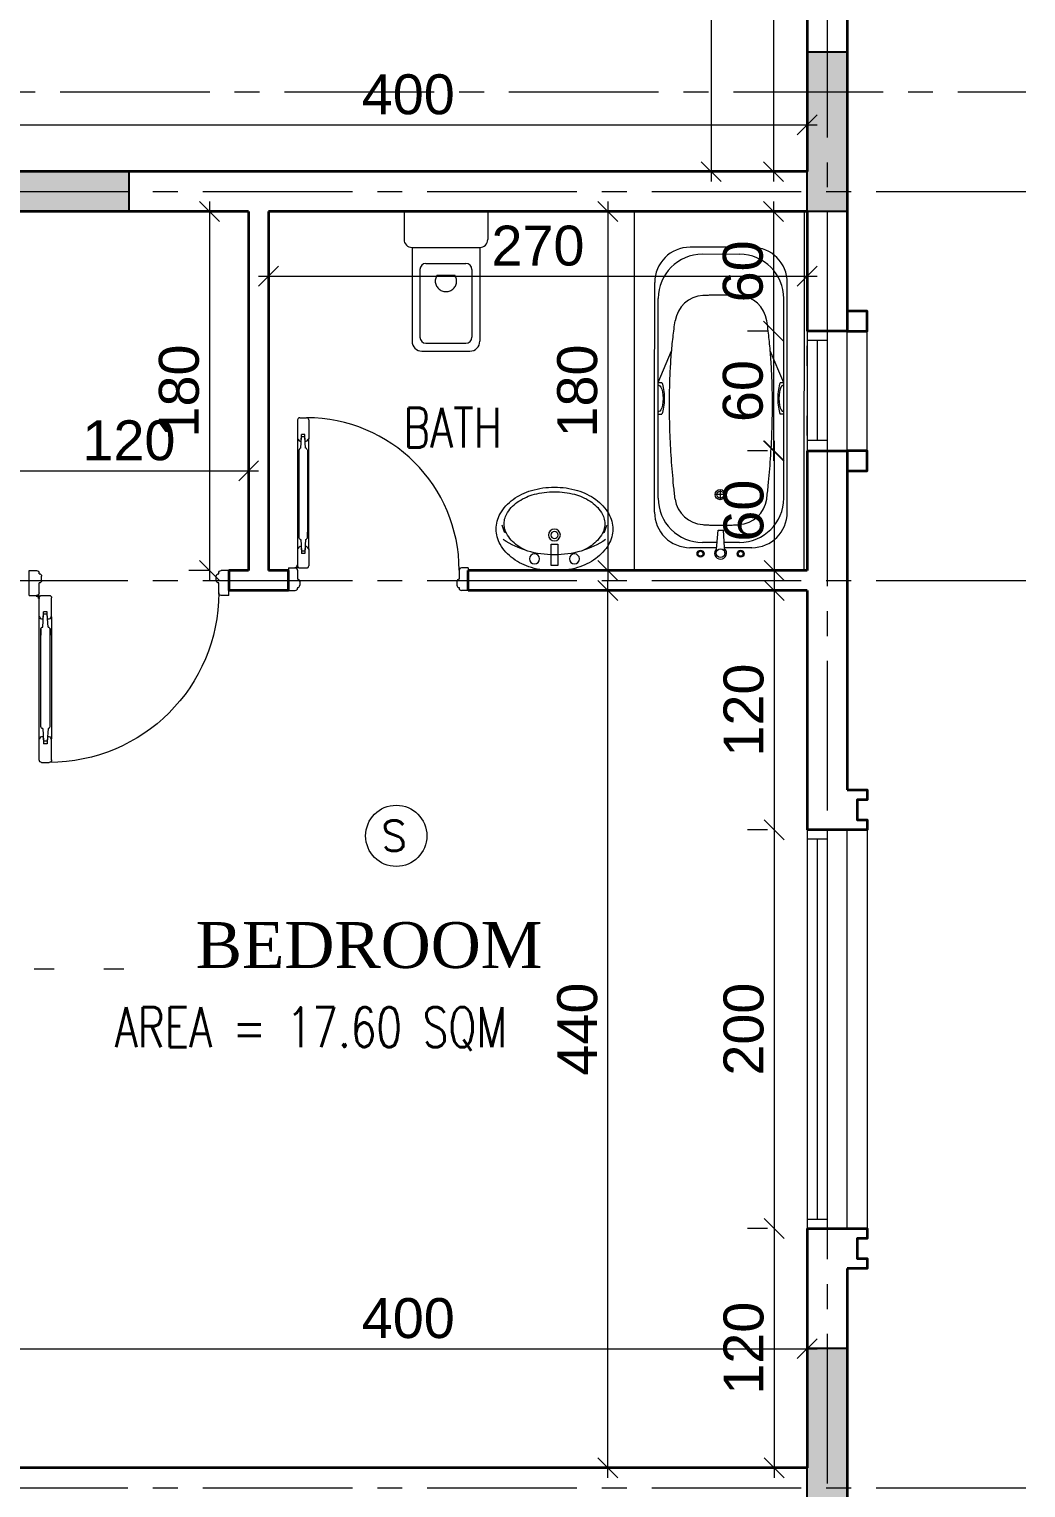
# Model space of a CAD drawing. Header units: millimetres. Extents: x -11627 to -10952, y 10244 to 10588.
# Drawn here: x -11235.07 to -11230.07, y 10461.13 to 10468.44 of the extents above; entities that cross this region are included whole.
import ezdxf

# ---------------------------------------------------------------- set-up
doc = ezdxf.new("R2010")
doc.units = ezdxf.units.MM
doc.header["$PDMODE"] = 35
doc.linetypes.add('DOT', pattern=[0.25, 0, -0.25])
doc.linetypes.add('GROUND FLOOR XREF - option 3$0$FATHER FR$0$CENTER2', pattern=[1.125, 0.75, -0.125, 0.125, -0.125])
doc.layers.get('0').update_dxf_attribs({"lineweight": 5})
doc.layers.get('DEFPOINTS').update_dxf_attribs({"lineweight": 5})
for name, color, linetype, lineweight in [('A-AXIS LINE', 8, 'GROUND FLOOR XREF - option 3$0$FATHER FR$0$CENTER2', 0), ('A-GEN DIMS INTERNAL', 86, 'Continuous', 5), ('A-TEXT', 3, 'Continuous', 13), ('DIM IN', 191, 'Continuous', 5), ('DOORS', 30, 'Continuous', 9), ('FIRE', 2, 'Continuous', 5), ('PRO', 233, 'Continuous', 0), ('S-COL HATCH', 5, 'Continuous', 15), ('SANIT', 241, 'Continuous', 0), ('SYMBOLS LEVEL', 233, 'Continuous', 5), ('text1', 32, 'Continuous', 9), ('WALLS', 4, 'Continuous', 35), ('Window', 57, 'Continuous', 13)]:
    doc.layers.add(name, color=color, linetype=linetype, lineweight=lineweight)
doc.layers.add('CivilDefense', color=2, linetype='Continuous')
doc.layers.add('col1', color=6, linetype='Continuous')
doc.styles.add('GROUND FLOOR XREF - option 3$0$STYLE1', font='arial.ttf', dxfattribs={"height": 0.2})
doc.styles.add('ROMANS', font='romans.shx', dxfattribs={"width": 0.85})
doc.styles.add('SIMPLEX', font='romans.shx', dxfattribs={"width": 0.75})
doc.styles.add('STYLE2', font='times.ttf', dxfattribs={"height": 0.25})
doc.dimstyles.new('DIM 100', dxfattribs={"dimtxt": 0.2, "dimasz": 0.1, "dimexe": 0.15, "dimexo": 0.2, "dimgap": 0.05, "dimtad": 1, "dimdec": 0, "dimlfac": 100, "dimzin": 1, "dimdsep": 46, "dimtxsty": 'GROUND FLOOR XREF - option 3$0$STYLE1', "dimblk": 'OBLIQUE', "dimcen": 0.02, "dimdle": 0.05, "dimclrd": 256, "dimclre": 6, "dimclrt": 3, "dimadec": 1, "dimazin": 0, "dimtfac": 0.9, "dimtdec": 0, "dimtix": 1, "dimtofl": 0, "dimtmove": 2, "dimatfit": 3, "dimldrblk": 'ARCHTICK', "dimfxl": 1, "dimtolj": 1, "dimtzin": 12, "dimlwd": -1, "dimlwe": -1, "dimarcsym": 0})

# ---------------------------------------------------------------- blocks, each defined once
blk = doc.blocks.new('_Oblique')
at = {"color": 0, "linetype": 'ByBlock', "lineweight": -2}
blk.add_line((-0.5, -0.5), (0.5, 0.5), dxfattribs=at)
blk = doc.blocks.new('*D1149')
at = {"layer": 'A-GEN DIMS INTERNAL', "transparency": 16777216}
blk.add_line((-11231.65, 10472.2756), (-11231.65, 10467.6756), dxfattribs=at)
at = {"layer": 'A-GEN DIMS INTERNAL', "color": 6, "linetype": 'DOT', "transparency": 16777216}
for p, q in [((-11231.52, 10472.2256), (-11231.8, 10472.2256)), ((-11231.3597, 10467.7256), (-11231.8, 10467.7256))]:
    blk.add_line(p, q, dxfattribs=at)
at = {"layer": 'DEFPOINTS', "color": 0, "transparency": 16777216}
for p in [(-11231.32, 10472.2256), (-11231.65, 10467.7256), (-11231.1597, 10467.7256)]:
    blk.add_point(p, dxfattribs=at)
at = {"layer": 'A-GEN DIMS INTERNAL', "transparency": 16777216, "xscale": 0.1, "yscale": 0.1, "zscale": 0.1}
for p, rotation in [((-11231.65, 10472.2256), 90), ((-11231.65, 10467.7256), 270)]:
    blk.add_blockref('_Oblique', p, dxfattribs=dict(at, rotation=rotation))
at = {"layer": 'A-GEN DIMS INTERNAL', "color": 3, "transparency": 16777216, "insert": (-11231.8021, 10469.9756), "char_height": 0.2, "attachment_point": 5, "rotation": 90, "style": 'GROUND FLOOR XREF - option 3$0$STYLE1'}
blk.add_mtext('\\A1;450', dxfattribs=at)
blk = doc.blocks.new('_ArchTick')
at = {"color": 0, "linetype": 'ByBlock', "const_width": 0.15}
blk.add_lwpolyline([(-0.5, -0.5), (0.5, 0.5)], dxfattribs=at)
blk = doc.blocks.new('*D1150')
at = {"layer": 'A-GEN DIMS INTERNAL', "color": 6, "linetype": 'DOT', "transparency": 16777216}
for p, q in [((-11235.1682, 10461.9586), (-11235.1682, 10461.6733)), ((-11231.1682, 10461.9586), (-11231.1682, 10461.6733))]:
    blk.add_line(p, q, dxfattribs=at)
at = {"layer": 'A-GEN DIMS INTERNAL', "transparency": 16777216}
blk.add_line((-11235.2182, 10461.8233), (-11231.1182, 10461.8233), dxfattribs=at)
at = {"layer": 'DEFPOINTS', "color": 0, "transparency": 16777216}
for p in [(-11235.1682, 10462.1586), (-11231.1682, 10462.1586), (-11231.1682, 10461.8233)]:
    blk.add_point(p, dxfattribs=at)
at = {"layer": 'A-GEN DIMS INTERNAL', "transparency": 16777216, "xscale": 0.1, "yscale": 0.1, "zscale": 0.1, "rotation": 180}
blk.add_blockref('_Oblique', (-11235.1682, 10461.8233), dxfattribs=at)
at = {"layer": 'A-GEN DIMS INTERNAL', "transparency": 16777216, "xscale": 0.1, "yscale": 0.1, "zscale": 0.1}
blk.add_blockref('_Oblique', (-11231.1682, 10461.8233), dxfattribs=at)
at = {"layer": 'A-GEN DIMS INTERNAL', "color": 3, "transparency": 16777216, "insert": (-11233.1682, 10461.9754), "char_height": 0.2, "attachment_point": 5, "style": 'GROUND FLOOR XREF - option 3$0$STYLE1'}
blk.add_mtext('\\A1;400', dxfattribs=at)
blk = doc.blocks.new('*D1151')
at = {"layer": 'A-GEN DIMS INTERNAL', "transparency": 16777216}
blk.add_line((-11232.1682, 10467.5756), (-11232.1682, 10465.6756), dxfattribs=at)
at = {"layer": 'A-GEN DIMS INTERNAL', "color": 6, "linetype": 'DOT', "transparency": 16777216}
for p, q in [((-11232.3611, 10467.5256), (-11232.0182, 10467.5256)), ((-11232.3611, 10465.7256), (-11232.0182, 10465.7256))]:
    blk.add_line(p, q, dxfattribs=at)
at = {"layer": 'DEFPOINTS', "color": 0, "transparency": 16777216}
for p in [(-11232.5611, 10467.5256), (-11232.5611, 10465.7256), (-11232.1682, 10465.7256)]:
    blk.add_point(p, dxfattribs=at)
at = {"layer": 'A-GEN DIMS INTERNAL', "transparency": 16777216, "xscale": 0.1, "yscale": 0.1, "zscale": 0.1}
for p, rotation in [((-11232.1682, 10467.5256), 90), ((-11232.1682, 10465.7256), 270)]:
    blk.add_blockref('_Oblique', p, dxfattribs=dict(at, rotation=rotation))
at = {"layer": 'A-GEN DIMS INTERNAL', "color": 3, "transparency": 16777216, "insert": (-11232.3203, 10466.6256), "char_height": 0.2, "attachment_point": 5, "rotation": 90, "style": 'GROUND FLOOR XREF - option 3$0$STYLE1'}
blk.add_mtext('\\A1;180', dxfattribs=at)
blk = doc.blocks.new('D-P-10-80')
at = {"color": 0}
for p, q in [((0.05, 0.77), (0.08, 0.77)), ((0.04, 0.76), (0.04, 0.6753)), ((0.09, 0.76), (0.09, 0.6753)), ((0.043, 0.6753), (0.04, 0.6753)), ((0.04, 0.6753), (0.04, 0.1853)), ((0.0542, 0.6339), (0.0577, 0.6853)), ((0.0559, 0.6657), (0.0578, 0.6953)), ((0.0723, 0.6853), (0.0577, 0.6853)), ((0.0722, 0.6953), (0.0578, 0.6953)), ((0.0741, 0.6657), (0.0722, 0.6953)), ((0.0758, 0.6339), (0.0723, 0.6853)), ((0.087, 0.6753), (0.09, 0.6753)), ((0.09, 0.1853), (0.09, 0.6753)), ((0.0462, 0.6273), (0.0462, 0.2333)), ((0.0477, 0.6273), (0.0462, 0.6273)), ((0.0823, 0.6273), (0.0837, 0.6273)), ((0.0837, 0.6273), (0.0837, 0.2333)), ((0.0462, 0.2333), (0.0462, 0.2594)), ((0.0837, 0.2333), (0.0837, 0.2594)), ((0.043, 0.1853), (0.04, 0.1853)), ((0.04, 0.1853), (0.04, 0.11)), ((0.0477, 0.2333), (0.0462, 0.2333)), ((0.0542, 0.2267), (0.0577, 0.1753)), ((0.0559, 0.1949), (0.0578, 0.1653)), ((0.0741, 0.1949), (0.0722, 0.1653)), ((0.0758, 0.2267), (0.0723, 0.1753)), ((0.0823, 0.2333), (0.0837, 0.2333)), ((0.087, 0.1853), (0.09, 0.1853)), ((0.09, 0.1853), (0.09, 0.11)), ((0.0723, 0.1753), (0.0577, 0.1753)), ((0.0722, 0.1653), (0.0578, 0.1653)), ((0, 0.1), (0.03, 0.1)), ((0, 0.1), (0, 0)), ((0.0275, 0.1015), (0.0275, 0.101)), ((0.0285, 0.1025), (0.0365, 0.1025)), ((0.0285, 0.1), (0.0375, 0.1)), ((0.0332, 0.1025), (0.0355, 0.1025)), ((0.0365, 0.1025), (0.0348, 0.1025)), ((0.0375, 0.1115), (0.0375, 0.1035)), ((0.0375, 0.1045), (0.0375, 0.1035)), ((0.0418, 0.1025), (0.0375, 0.1025)), ((0.0375, 0.1025), (0.0375, 0.0981)), ((0.0385, 0.1125), (0.039, 0.1125)), ((0.04, 0.1115), (0.04, 0.1025)), ((0.04, 0.09), (0.04, 0.05)), ((0.05, 0.1), (0.08, 0.1)), ((0.76, 0.09), (0.76, 0.05)), ((0.8, 0.1), (0.77, 0.1)), ((0.8, 0.1), (0.8, 0)), ((0, 0), (0.03, 0)), ((0.04, 0.05), (0.04, 0.05)), ((0.04, 0.013), (0.04, 0.01)), ((0.05, 0.04), (0.05, 0.023)), ((0.75, 0.04), (0.75, 0.023)), ((0.76, 0.05), (0.76, 0.05)), ((0.76, 0.013), (0.76, 0.01)), ((0.8, 0), (0.77, 0))]:
    blk.add_line(p, q, dxfattribs=at)
for radius in [0.00367, 0.00201]:
    blk.add_circle((0.0375, 0.1025), radius, dxfattribs=at)
for centre, radius, start, end in [((0.05, 0.76), 0.01, 90, 180), ((0.08, 0.76), 0.01, 0, 90), ((0.08, 0.09), 0.68, 0, 90), ((0.053, 0.6753), 0.01, 180, 286.63777), ((0.077, 0.6753), 0.01, 253.36223, 0), ((0.0542, 0.6273), 0.00659, 89.38142, 180.00035), ((0.0757, 0.6273), 0.00659, 359.9999, 90.61858), ((0.053, 0.1853), 0.01, 73.36223, 180), ((0.0542, 0.2333), 0.00659, 179.99965, 270.61858), ((0.077, 0.1853), 0.01, 0, 106.63777), ((0.0757, 0.2333), 0.00659, 269.38142, 0.0001), ((0.0285, 0.1015), 0.001, 90, 180), ((0.0285, 0.101), 0.001, 180, 270), ((0.03, 0.09), 0.01, 0, 90), ((0.0365, 0.1035), 0.001, 270, 0), ((0.0385, 0.1115), 0.001, 90, 180), ((0.0375, 0.1025), 0.0025, 270, 0), ((0.039, 0.1115), 0.001, 0, 90), ((0.05, 0.11), 0.01, 180, 270), ((0.08, 0.11), 0.01, 270, 0), ((0.77, 0.09), 0.01, 90, 180), ((0.03, 0.01), 0.01, 270, 0), ((0.04, 0.04), 0.01, 0, 90), ((0.04, 0.023), 0.01, 270, 0), ((0.76, 0.04), 0.01, 90, 180), ((0.76, 0.023), 0.01, 180, 270), ((0.77, 0.01), 0.01, 180, 270)]:
    blk.add_arc(centre, radius, start, end, dxfattribs=at)
blk = doc.blocks.new('*D1152')
at = {"layer": 'A-GEN DIMS INTERNAL', "color": 6, "linetype": 'DOT', "transparency": 16777216}
for p, q in [((-11233.8682, 10466.4018), (-11233.8682, 10467.3514)), ((-11231.1682, 10466.4018), (-11231.1682, 10467.3514))]:
    blk.add_line(p, q, dxfattribs=at)
at = {"layer": 'A-GEN DIMS INTERNAL', "transparency": 16777216}
blk.add_line((-11233.9182, 10467.2014), (-11231.1182, 10467.2014), dxfattribs=at)
at = {"layer": 'DEFPOINTS', "color": 0, "transparency": 16777216}
for p in [(-11231.1682, 10467.2014), (-11233.8682, 10466.2018), (-11231.1682, 10466.2018)]:
    blk.add_point(p, dxfattribs=at)
at = {"layer": 'A-GEN DIMS INTERNAL', "transparency": 16777216, "xscale": 0.1, "yscale": 0.1, "zscale": 0.1, "rotation": 180}
blk.add_blockref('_Oblique', (-11233.8682, 10467.2014), dxfattribs=at)
at = {"layer": 'A-GEN DIMS INTERNAL', "transparency": 16777216, "xscale": 0.1, "yscale": 0.1, "zscale": 0.1}
blk.add_blockref('_Oblique', (-11231.1682, 10467.2014), dxfattribs=at)
at = {"layer": 'A-GEN DIMS INTERNAL', "color": 3, "transparency": 16777216, "insert": (-11232.5182, 10467.3535), "char_height": 0.2, "attachment_point": 5, "style": 'GROUND FLOOR XREF - option 3$0$STYLE1'}
blk.add_mtext('\\A1;270', dxfattribs=at)
blk = doc.blocks.new('*D1157')
at = {"layer": 'A-GEN DIMS INTERNAL', "color": 6, "linetype": 'DOT', "transparency": 16777216}
for p, q in [((-11235.1682, 10466.2256), (-11235.1682, 10466.3752)), ((-11233.9682, 10466.2256), (-11233.9682, 10466.3752))]:
    blk.add_line(p, q, dxfattribs=at)
at = {"layer": 'A-GEN DIMS INTERNAL', "transparency": 16777216}
blk.add_line((-11235.2182, 10466.2252), (-11233.9182, 10466.2252), dxfattribs=at)
at = {"layer": 'DEFPOINTS', "color": 0, "transparency": 16777216}
for p in [(-11233.9682, 10466.2252), (-11235.1682, 10466.0256), (-11233.9682, 10466.0256)]:
    blk.add_point(p, dxfattribs=at)
at = {"layer": 'A-GEN DIMS INTERNAL', "transparency": 16777216, "xscale": 0.1, "yscale": 0.1, "zscale": 0.1, "rotation": 180}
blk.add_blockref('_Oblique', (-11235.1682, 10466.2252), dxfattribs=at)
at = {"layer": 'A-GEN DIMS INTERNAL', "transparency": 16777216, "xscale": 0.1, "yscale": 0.1, "zscale": 0.1}
blk.add_blockref('_Oblique', (-11233.9682, 10466.2252), dxfattribs=at)
at = {"layer": 'A-GEN DIMS INTERNAL', "color": 3, "transparency": 16777216, "insert": (-11234.5682, 10466.3773), "char_height": 0.2, "attachment_point": 5, "style": 'GROUND FLOOR XREF - option 3$0$STYLE1'}
blk.add_mtext('\\A1;120', dxfattribs=at)
blk = doc.blocks.new('A$C1227080D')
at = {"layer": 'SYMBOLS LEVEL'}
blk.add_lwpolyline([(0.2925, 0.21, 0.131574), (0.272, 0.2865, 0.10661), (0.2068, 0.3585, 0.083598), (0.1157, 0.4032, 0.07239), (0, 0.42, 0.07239), (-0.1157, 0.4032, 0.083598), (-0.2068, 0.3585, 0.10661), (-0.272, 0.2865, 0.131574), (-0.2925, 0.21, 0.131574), (-0.272, 0.1335, 0.10661), (-0.2068, 0.0615, 0.083598), (-0.1157, 0.0168, 0.07239), (0, 0, 0.07239), (0.1157, 0.0168, 0.083598), (0.2068, 0.0615, 0.10661), (0.272, 0.1335, 0.131574)], format="xyb", close=True, dxfattribs=at)
for points in [[(0.1391, 0.1014, 0.040392), (0.1783, 0.1222, 0.107175), (0.2351, 0.1787, 0.144796), (0.2521, 0.2361, 0.144796), (0.2351, 0.2935, 0.107175), (0.1783, 0.35, 0.077612), (0.1006, 0.384, 0.064769), (0, 0.3971, 0.064769), (-0.1006, 0.384, 0.077612), (-0.1783, 0.35, 0.107175), (-0.2351, 0.2935, 0.144796), (-0.2521, 0.2361, 0.144796), (-0.2351, 0.1787, 0.107175), (-0.1783, 0.1222, 0.040392), (-0.1391, 0.1014, 0.064769)], [(-0.2565, 0.1567, 0.147437), (0, 0.0807, 0.147437), (0.2565, 0.1567)]]:
    blk.add_lwpolyline(points, format="xyb", dxfattribs=at)
for points in [[(-0.241, 0.1891), (-0.2508, 0.1945), (-0.2625, 0.2296)], [(0.241, 0.1891), (0.2508, 0.1945), (0.2625, 0.2296)]]:
    blk.add_lwpolyline(points, dxfattribs=at)
blk.add_lwpolyline([(-0.0171, 0.1345), (-0.0171, 0.0278), (0.0171, 0.0278), (0.0171, 0.1345)], close=True, dxfattribs=at)
for centre, radius in [((0, 0.18), 0.0297), ((0, 0.18), 0.018), ((-0.1, 0.06), 0.0251), ((0.1, 0.06), 0.0251)]:
    blk.add_circle(centre, radius, dxfattribs=at)
blk = doc.blocks.new('A$C29A4714D')
at = {"layer": 'SYMBOLS LEVEL'}
for p, q in [((-0.21, 0), (-0.21, -0.14)), ((-0.21, 0), (0.21, 0)), ((0.21, 0), (0.21, -0.14)), ((-0.17, -0.18), (0.17, -0.18)), ((-0.17, -0.18), (-0.17, -0.65)), ((0.17, -0.18), (0.17, -0.65)), ((-0.13, -0.29), (-0.13, -0.63)), ((-0.1, -0.26), (0.1, -0.26)), ((0.13, -0.29), (0.13, -0.63)), ((-0.0439, -0.3185), (0.0439, -0.3185)), ((-0.12, -0.7), (0.12, -0.7)), ((-0.1, -0.66), (0.1, -0.66))]:
    blk.add_line(p, q, dxfattribs=at)
blk.add_lwpolyline([(-0.0439, -0.3185, 0.054167), (-0.0494, -0.3285, 0.099427), (-0.0535, -0.3488, 0.099427), (-0.0494, -0.369, 0.098874), (-0.0378, -0.3862, 0.098102), (-0.0205, -0.3977, 0.097563), (0, -0.4017, 0.097563), (0.0205, -0.3977, 0.098102), (0.0378, -0.3862, 0.098874), (0.0494, -0.369, 0.099427), (0.0535, -0.3488, 0.099427), (0.0494, -0.3285, 0.054167), (0.0439, -0.3185, 0.098102)], format="xyb", dxfattribs=at)
for centre, radius, start, end in [((-0.17, -0.14), 0.04, 180, 270), ((0.17, -0.14), 0.04, 270, 0), ((-0.1, -0.29), 0.03, 90, 180), ((0.1, -0.29), 0.03, 0, 90), ((-0.12, -0.65), 0.05, 180, 270), ((-0.1, -0.63), 0.03, 180, 270), ((0.1, -0.63), 0.03, 270, 0), ((0.12, -0.65), 0.05, 270, 0)]:
    blk.add_arc(centre, radius, start, end, dxfattribs=at)
blk = doc.blocks.new('*D1161')
at = {"layer": 'A-GEN DIMS INTERNAL', "transparency": 16777216}
blk.add_line((-11231.3381, 10472.2756), (-11231.3381, 10467.6756), dxfattribs=at)
at = {"layer": 'A-GEN DIMS INTERNAL', "color": 6, "linetype": 'DOT', "transparency": 16777216}
for p, q in [((-11231.3828, 10472.2256), (-11231.4881, 10472.2256)), ((-11231.3682, 10467.7256), (-11231.4881, 10467.7256))]:
    blk.add_line(p, q, dxfattribs=at)
at = {"layer": 'DEFPOINTS', "color": 0, "transparency": 16777216}
for p in [(-11231.1828, 10472.2256), (-11231.3381, 10467.7256), (-11231.1682, 10467.7256)]:
    blk.add_point(p, dxfattribs=at)
at = {"layer": 'A-GEN DIMS INTERNAL', "transparency": 16777216, "xscale": 0.1, "yscale": 0.1, "zscale": 0.1}
for p, rotation in [((-11231.3381, 10472.2256), 90), ((-11231.3381, 10467.7256), 270)]:
    blk.add_blockref('_Oblique', p, dxfattribs=dict(at, rotation=rotation))
at = {"layer": 'A-GEN DIMS INTERNAL', "color": 3, "transparency": 16777216, "insert": (-11231.4902, 10469.9756), "char_height": 0.2, "attachment_point": 5, "rotation": 90, "style": 'GROUND FLOOR XREF - option 3$0$STYLE1'}
blk.add_mtext('\\A1;450', dxfattribs=at)
blk = doc.blocks.new('*D1162')
at = {"layer": 'A-GEN DIMS INTERNAL', "transparency": 16777216}
blk.add_line((-11231.3381, 10467.5756), (-11231.3381, 10466.8756), dxfattribs=at)
at = {"layer": 'A-GEN DIMS INTERNAL', "color": 6, "linetype": 'DOT', "transparency": 16777216}
for p, q in [((-11231.3682, 10467.5256), (-11231.4881, 10467.5256)), ((-11231.3682, 10466.9256), (-11231.4881, 10466.9256))]:
    blk.add_line(p, q, dxfattribs=at)
at = {"layer": 'DEFPOINTS', "color": 0, "transparency": 16777216}
for p in [(-11231.1682, 10467.5256), (-11231.3381, 10466.9256), (-11231.1682, 10466.9256)]:
    blk.add_point(p, dxfattribs=at)
at = {"layer": 'A-GEN DIMS INTERNAL', "transparency": 16777216, "xscale": 0.1, "yscale": 0.1, "zscale": 0.1}
for p, rotation in [((-11231.3381, 10467.5256), 90), ((-11231.3381, 10466.9256), 270)]:
    blk.add_blockref('_Oblique', p, dxfattribs=dict(at, rotation=rotation))
at = {"layer": 'A-GEN DIMS INTERNAL', "color": 3, "transparency": 16777216, "insert": (-11231.4902, 10467.2256), "char_height": 0.2, "attachment_point": 5, "rotation": 90, "style": 'GROUND FLOOR XREF - option 3$0$STYLE1'}
blk.add_mtext('\\A1;60', dxfattribs=at)
blk = doc.blocks.new('*D1163')
at = {"layer": 'A-GEN DIMS INTERNAL', "color": 6, "linetype": 'DOT', "transparency": 16777216}
for p, q in [((-11231.3682, 10466.9252), (-11231.4881, 10466.9252)), ((-11231.3682, 10466.3256), (-11231.4881, 10466.3256))]:
    blk.add_line(p, q, dxfattribs=at)
at = {"layer": 'A-GEN DIMS INTERNAL', "transparency": 16777216}
blk.add_line((-11231.3381, 10466.9752), (-11231.3381, 10466.2756), dxfattribs=at)
at = {"layer": 'DEFPOINTS', "color": 0, "transparency": 16777216}
for p in [(-11231.1682, 10466.9252), (-11231.3381, 10466.3256), (-11231.1682, 10466.3256)]:
    blk.add_point(p, dxfattribs=at)
at = {"layer": 'A-GEN DIMS INTERNAL', "transparency": 16777216, "xscale": 0.1, "yscale": 0.1, "zscale": 0.1}
for p, rotation in [((-11231.3381, 10466.9252), 90), ((-11231.3381, 10466.3256), 270)]:
    blk.add_blockref('_Oblique', p, dxfattribs=dict(at, rotation=rotation))
at = {"layer": 'A-GEN DIMS INTERNAL', "color": 3, "transparency": 16777216, "insert": (-11231.4902, 10466.6254), "char_height": 0.2, "attachment_point": 5, "rotation": 90, "style": 'GROUND FLOOR XREF - option 3$0$STYLE1'}
blk.add_mtext('\\A1;60', dxfattribs=at)
blk = doc.blocks.new('*D1164')
at = {"layer": 'A-GEN DIMS INTERNAL', "color": 6, "linetype": 'DOT', "transparency": 16777216}
for p, q in [((-11231.3682, 10466.3256), (-11231.4846, 10466.3256)), ((-11231.3682, 10465.7256), (-11231.4846, 10465.7256))]:
    blk.add_line(p, q, dxfattribs=at)
at = {"layer": 'A-GEN DIMS INTERNAL', "transparency": 16777216}
blk.add_line((-11231.3346, 10466.3756), (-11231.3346, 10465.6756), dxfattribs=at)
at = {"layer": 'DEFPOINTS', "color": 0, "transparency": 16777216}
for p in [(-11231.1682, 10466.3256), (-11231.3346, 10465.7256), (-11231.1682, 10465.7256)]:
    blk.add_point(p, dxfattribs=at)
at = {"layer": 'A-GEN DIMS INTERNAL', "transparency": 16777216, "xscale": 0.1, "yscale": 0.1, "zscale": 0.1}
for p, rotation in [((-11231.3346, 10466.3256), 90), ((-11231.3346, 10465.7256), 270)]:
    blk.add_blockref('_Oblique', p, dxfattribs=dict(at, rotation=rotation))
at = {"layer": 'A-GEN DIMS INTERNAL', "color": 3, "transparency": 16777216, "insert": (-11231.4867, 10466.0256), "char_height": 0.2, "attachment_point": 5, "rotation": 90, "style": 'GROUND FLOOR XREF - option 3$0$STYLE1'}
blk.add_mtext('\\A1;60', dxfattribs=at)
blk = doc.blocks.new('*D1165')
at = {"layer": 'A-GEN DIMS INTERNAL', "transparency": 16777216}
blk.add_line((-11231.3346, 10465.6756), (-11231.3346, 10464.3756), dxfattribs=at)
at = {"layer": 'A-GEN DIMS INTERNAL', "color": 6, "linetype": 'DOT', "transparency": 16777216}
for p, q in [((-11231.3682, 10465.6256), (-11231.4846, 10465.6256)), ((-11231.3682, 10464.4256), (-11231.4846, 10464.4256))]:
    blk.add_line(p, q, dxfattribs=at)
at = {"layer": 'DEFPOINTS', "color": 0, "transparency": 16777216}
for p in [(-11231.1682, 10465.6256), (-11231.3346, 10464.4256), (-11231.1682, 10464.4256)]:
    blk.add_point(p, dxfattribs=at)
at = {"layer": 'A-GEN DIMS INTERNAL', "transparency": 16777216, "xscale": 0.1, "yscale": 0.1, "zscale": 0.1}
for p, rotation in [((-11231.3346, 10465.6256), 90), ((-11231.3346, 10464.4256), 270)]:
    blk.add_blockref('_Oblique', p, dxfattribs=dict(at, rotation=rotation))
at = {"layer": 'A-GEN DIMS INTERNAL', "color": 3, "transparency": 16777216, "insert": (-11231.4867, 10465.0256), "char_height": 0.2, "attachment_point": 5, "rotation": 90, "style": 'GROUND FLOOR XREF - option 3$0$STYLE1'}
blk.add_mtext('\\A1;120', dxfattribs=at)
blk = doc.blocks.new('*D1166')
at = {"layer": 'A-GEN DIMS INTERNAL', "color": 6, "linetype": 'DOT', "transparency": 16777216}
for p, q in [((-11231.3682, 10464.4256), (-11231.4846, 10464.4256)), ((-11231.3682, 10462.4256), (-11231.4846, 10462.4256))]:
    blk.add_line(p, q, dxfattribs=at)
at = {"layer": 'A-GEN DIMS INTERNAL', "transparency": 16777216}
blk.add_line((-11231.3346, 10464.4756), (-11231.3346, 10462.3756), dxfattribs=at)
at = {"layer": 'DEFPOINTS', "color": 0, "transparency": 16777216}
for p in [(-11231.1682, 10464.4256), (-11231.3346, 10462.4256), (-11231.1682, 10462.4256)]:
    blk.add_point(p, dxfattribs=at)
at = {"layer": 'A-GEN DIMS INTERNAL', "transparency": 16777216, "xscale": 0.1, "yscale": 0.1, "zscale": 0.1}
for p, rotation in [((-11231.3346, 10464.4256), 90), ((-11231.3346, 10462.4256), 270)]:
    blk.add_blockref('_Oblique', p, dxfattribs=dict(at, rotation=rotation))
at = {"layer": 'A-GEN DIMS INTERNAL', "color": 3, "transparency": 16777216, "insert": (-11231.4867, 10463.4256), "char_height": 0.2, "attachment_point": 5, "rotation": 90, "style": 'GROUND FLOOR XREF - option 3$0$STYLE1'}
blk.add_mtext('\\A1;200', dxfattribs=at)
blk = doc.blocks.new('*D1169')
at = {"layer": 'A-GEN DIMS INTERNAL', "transparency": 16777216}
blk.add_line((-11232.1682, 10461.1756), (-11232.1682, 10465.6756), dxfattribs=at)
at = {"layer": 'A-GEN DIMS INTERNAL', "color": 6, "linetype": 'DOT', "transparency": 16777216}
for p, q in [((-11231.3682, 10465.6256), (-11232.3182, 10465.6256)), ((-11231.5857, 10461.2256), (-11232.3182, 10461.2256))]:
    blk.add_line(p, q, dxfattribs=at)
at = {"layer": 'DEFPOINTS', "color": 0, "transparency": 16777216}
for p in [(-11232.1682, 10465.6256), (-11231.1682, 10465.6256), (-11231.3857, 10461.2256)]:
    blk.add_point(p, dxfattribs=at)
at = {"layer": 'A-GEN DIMS INTERNAL', "transparency": 16777216, "xscale": 0.1, "yscale": 0.1, "zscale": 0.1}
for p, rotation in [((-11232.1682, 10465.6256), 90), ((-11232.1682, 10461.2256), 270)]:
    blk.add_blockref('_Oblique', p, dxfattribs=dict(at, rotation=rotation))
at = {"layer": 'A-GEN DIMS INTERNAL', "color": 3, "transparency": 16777216, "insert": (-11232.3203, 10463.4256), "char_height": 0.2, "attachment_point": 5, "rotation": 90, "style": 'GROUND FLOOR XREF - option 3$0$STYLE1'}
blk.add_mtext('\\A1;440', dxfattribs=at)
blk = doc.blocks.new('SDADADAA')
at = {"layer": 'PRO'}
for p, q in [((49.6527, 20.3426), (49.6527, 19.4426)), ((49.6527, 20.3426), (49.6527, 19.4426)), ((51.5527, 20.3426), (49.6527, 20.3426)), ((51.5527, 19.4426), (51.5527, 20.3426)), ((51.2451, 20.2522), (50.0291, 20.2522)), ((51.1703, 20.2335), (50.1132, 20.2335)), ((50.5587, 20.2335), (50.3904, 20.1624)), ((50.5587, 20.2335), (50.5587, 20.2143)), ((50.5726, 20.2335), (50.5726, 20.2308)), ((50.7109, 20.2335), (50.7109, 20.2308)), ((50.7248, 20.2335), (50.7248, 20.2143)), ((49.842, 20.0651), (49.842, 19.7377)), ((49.8794, 19.9996), (49.8794, 19.8032)), ((51.4041, 19.9996), (51.4041, 19.9189)), ((51.4322, 20.0651), (51.4322, 19.9204)), ((51.1513, 19.9246), (51.1513, 19.8708)), ((51.4618, 19.9221), (51.3386, 19.9153)), ((51.1244, 19.8977), (51.1781, 19.8977)), ((51.461, 19.8764), (51.3386, 19.8872)), ((51.4041, 19.8814), (51.4041, 19.8032)), ((51.4322, 19.8789), (51.4322, 19.7377)), ((50.5587, 19.5694), (50.3904, 19.6405)), ((50.7359, 19.5506), (50.0291, 19.5506)), ((50.7359, 19.5694), (50.1132, 19.5694)), ((50.5587, 19.5694), (50.5587, 19.5885)), ((50.5726, 19.5694), (50.5726, 19.5721)), ((50.7109, 19.5694), (50.7109, 19.5721)), ((50.7248, 19.5694), (50.7248, 19.5885)), ((51.1703, 19.5694), (50.7353, 19.5694)), ((51.2451, 19.5506), (50.7353, 19.5506)), ((49.6527, 19.4426), (51.5527, 19.4426))]:
    blk.add_line(p, q, dxfattribs=at)
for centre, radius in [((51.4643, 20.0057), 0.0185), ((51.4643, 20.0057), 0.0129), ((51.1513, 19.8977), 0.0269), ((51.461, 19.8996), 0.0232), ((51.1513, 19.8977), 0.0185), ((51.4643, 19.7935), 0.0185), ((51.4643, 19.7935), 0.0129)]:
    blk.add_circle(centre, radius, dxfattribs=at)
for centre, radius, start, end in [((50.0291, 20.0651), 0.1871, 90, 180), ((50.1132, 19.9996), 0.2339, 90, 180), ((51.1703, 19.9996), 0.2339, 0, 90), ((51.2451, 20.0651), 0.1871, 0, 90), ((50.2551, 19.9866), 0.159, 98.55641, 176.08629), ((51.1515, 19.9866), 0.159, 3.91371, 81.44359), ((51.461, 19.8996), 0.0316, 221.89956, 138.0583), ((50.1132, 19.8032), 0.2339, 180, 270), ((50.2551, 19.8162), 0.159, 183.91371, 261.44359), ((51.1703, 19.8032), 0.2339, 270, 0), ((51.1515, 19.8162), 0.159, 278.55641, 356.08629), ((50.0291, 19.7377), 0.1871, 180, 270), ((51.2451, 19.7377), 0.1871, 270, 0)]:
    blk.add_arc(centre, radius, start, end, dxfattribs=at)
for centre, major_axis, ratio, start_param, end_param in [((50.6418, 20.2301), (0.0692, 0), 0.31892, 3.141593, 6.314743), ((50.6418, 20.2335), (-0.1045, 0), 0.302474, 0.651895, 2.489698), ((51.0078, 19.9014), (0, 0.6913), 0.47861, 4.691856, 4.732463)]:
    blk.add_ellipse(centre, major_axis=major_axis, ratio=ratio, start_param=start_param, end_param=end_param, dxfattribs=at)
at = {"layer": 'PRO', "extrusion": (0, 0, -1)}
for centre, major_axis, ratio, start_param, end_param in [((50.6418, 19.5694), (0.1045, 0), 0.302474, 3.793487, 5.631291), ((50.6418, 19.5728), (-0.0692, 0), 0.31892, 0, 3.173151)]:
    blk.add_ellipse(centre, major_axis=major_axis, ratio=ratio, start_param=start_param, end_param=end_param, dxfattribs=at)
at = {"layer": 'PRO'}
for points, weights in [([(51.1751, 20.1439), (50.6418, 20.2056), (50.2314, 20.1439)], [1, 0.94315169686, 1]), ([(50.0964, 19.8054), (50.0899, 19.9014), (50.0964, 19.9975)], [1, 0.992545863237, 1]), ([(51.3101, 19.8054), (51.3167, 19.9014), (51.3101, 19.9975)], [1, 0.992545863236, 1]), ([(51.1751, 19.659), (50.6418, 19.5973), (50.2314, 19.659)], [1, 0.94315169686, 1])]:
    blk.add_rational_spline(points, weights, degree=2, dxfattribs=at)
blk = doc.blocks.new('*D1177')
at = {"layer": 'A-GEN DIMS INTERNAL', "transparency": 16777216}
blk.add_line((-11231.3346, 10462.4756), (-11231.3346, 10461.1756), dxfattribs=at)
at = {"layer": 'A-GEN DIMS INTERNAL', "color": 6, "linetype": 'DOT', "transparency": 16777216}
for p, q in [((-11231.3682, 10462.4256), (-11231.4846, 10462.4256)), ((-11231.3682, 10461.2256), (-11231.4846, 10461.2256))]:
    blk.add_line(p, q, dxfattribs=at)
at = {"layer": 'DEFPOINTS', "color": 0, "transparency": 16777216}
for p in [(-11231.1682, 10462.4256), (-11231.3346, 10461.2256), (-11231.1682, 10461.2256)]:
    blk.add_point(p, dxfattribs=at)
at = {"layer": 'A-GEN DIMS INTERNAL', "transparency": 16777216, "xscale": 0.1, "yscale": 0.1, "zscale": 0.1}
for p, rotation in [((-11231.3346, 10462.4256), 90), ((-11231.3346, 10461.2256), 270)]:
    blk.add_blockref('_Oblique', p, dxfattribs=dict(at, rotation=rotation))
at = {"layer": 'A-GEN DIMS INTERNAL', "color": 3, "transparency": 16777216, "insert": (-11231.4867, 10461.8256), "char_height": 0.2, "attachment_point": 5, "rotation": 90, "style": 'GROUND FLOOR XREF - option 3$0$STYLE1'}
blk.add_mtext('\\A1;120', dxfattribs=at)
blk = doc.blocks.new('*D1178')
at = {"layer": 'A-GEN DIMS INTERNAL', "color": 6, "linetype": 'DOT', "transparency": 16777216}
for p, q in [((-11235.1682, 10467.9256), (-11235.1682, 10468.11)), ((-11231.1682, 10467.9256), (-11231.1682, 10468.11))]:
    blk.add_line(p, q, dxfattribs=at)
at = {"layer": 'A-GEN DIMS INTERNAL', "transparency": 16777216}
blk.add_line((-11235.2182, 10467.96), (-11231.1182, 10467.96), dxfattribs=at)
at = {"layer": 'DEFPOINTS', "color": 0, "transparency": 16777216}
for p in [(-11231.1682, 10467.96), (-11235.1682, 10467.7256), (-11231.1682, 10467.7256)]:
    blk.add_point(p, dxfattribs=at)
at = {"layer": 'A-GEN DIMS INTERNAL', "transparency": 16777216, "xscale": 0.1, "yscale": 0.1, "zscale": 0.1, "rotation": 180}
blk.add_blockref('_Oblique', (-11235.1682, 10467.96), dxfattribs=at)
at = {"layer": 'A-GEN DIMS INTERNAL', "transparency": 16777216, "xscale": 0.1, "yscale": 0.1, "zscale": 0.1}
blk.add_blockref('_Oblique', (-11231.1682, 10467.96), dxfattribs=at)
at = {"layer": 'A-GEN DIMS INTERNAL', "color": 3, "transparency": 16777216, "insert": (-11233.1682, 10468.1122), "char_height": 0.2, "attachment_point": 5, "style": 'GROUND FLOOR XREF - option 3$0$STYLE1'}
blk.add_mtext('\\A1;400', dxfattribs=at)
blk = doc.blocks.new('TGTGTGTGTGTGTG')
at = {"layer": 'A-AXIS LINE'}
for p, q in [((-11374.8867, 10474.272), (-11374.8867, 10449.6118)), ((-11397.857, 10468.1256), (-11373.8915, 10468.1256)), ((-11398.2667, 10467.6256), (-11373.8915, 10467.6256)), ((-11398.2667, 10465.6756), (-11373.8915, 10465.6756)), ((-11398.2667, 10461.1256), (-11373.8915, 10461.1256))]:
    blk.add_line(p, q, dxfattribs=at)
blk = doc.blocks.new('*D1184')
at = {"layer": 'A-GEN DIMS INTERNAL', "transparency": 16777216}
blk.add_line((-11235.5776, 10461.1756), (-11235.5776, 10463.7756), dxfattribs=at)
at = {"layer": 'A-GEN DIMS INTERNAL', "color": 6, "linetype": 'DOT', "transparency": 16777216}
for p, q in [((-11234.5934, 10463.7256), (-11235.7276, 10463.7256)), ((-11235.7776, 10461.2256), (-11235.7276, 10461.2256))]:
    blk.add_line(p, q, dxfattribs=at)
at = {"layer": 'DEFPOINTS', "color": 0, "transparency": 16777216}
for p in [(-11235.5776, 10463.7256), (-11234.3934, 10463.7256), (-11235.5776, 10461.2256)]:
    blk.add_point(p, dxfattribs=at)
at = {"layer": 'A-GEN DIMS INTERNAL', "transparency": 16777216, "xscale": 0.1, "yscale": 0.1, "zscale": 0.1}
for p, rotation in [((-11235.5776, 10463.7256), 90), ((-11235.5776, 10461.2256), 270)]:
    blk.add_blockref('_Oblique', p, dxfattribs=dict(at, rotation=rotation))
at = {"layer": 'A-GEN DIMS INTERNAL', "color": 3, "transparency": 16777216, "insert": (-11235.7297, 10462.4756), "char_height": 0.2, "attachment_point": 5, "rotation": 90, "style": 'GROUND FLOOR XREF - option 3$0$STYLE1'}
blk.add_mtext('\\A1;250', dxfattribs=at)
blk = doc.blocks.new('*D1189')
at = {"layer": 'A-GEN DIMS INTERNAL', "transparency": 16777216}
blk.add_line((-11234.1645, 10467.5756), (-11234.1645, 10465.6756), dxfattribs=at)
at = {"layer": 'A-GEN DIMS INTERNAL', "color": 6, "linetype": 'DOT', "transparency": 16777216}
for p, q in [((-11234.1682, 10467.5256), (-11234.3145, 10467.5256)), ((-11234.1682, 10465.7256), (-11234.3145, 10465.7256))]:
    blk.add_line(p, q, dxfattribs=at)
at = {"layer": 'DEFPOINTS', "color": 0, "transparency": 16777216}
for p in [(-11233.9682, 10467.5256), (-11234.1645, 10465.7256), (-11233.9682, 10465.7256)]:
    blk.add_point(p, dxfattribs=at)
at = {"layer": 'A-GEN DIMS INTERNAL', "transparency": 16777216, "xscale": 0.1, "yscale": 0.1, "zscale": 0.1}
for p, rotation in [((-11234.1645, 10467.5256), 90), ((-11234.1645, 10465.7256), 270)]:
    blk.add_blockref('_Oblique', p, dxfattribs=dict(at, rotation=rotation))
at = {"layer": 'A-GEN DIMS INTERNAL', "color": 3, "transparency": 16777216, "insert": (-11234.3166, 10466.6256), "char_height": 0.2, "attachment_point": 5, "rotation": 90, "style": 'GROUND FLOOR XREF - option 3$0$STYLE1'}
blk.add_mtext('\\A1;180', dxfattribs=at)
blk = doc.blocks.new('trcol')
at = {"layer": 'S-COL HATCH', "linetype": 'Continuous'}
h = blk.add_hatch(color=256, dxfattribs=at)
h.dxf.hatch_style = 1
h.paths.add_polyline_path([(141.6298, -9.6637), (141.8298, -9.6637), (141.8298, -10.4637), (141.6298, -10.4637)])
h = blk.add_hatch(color=256, dxfattribs=at)
h.dxf.hatch_style = 1
h.paths.add_polyline_path([(137.5298, -10.4637), (137.5298, -10.2637), (138.2298, -10.2637), (138.2298, -10.4637)])
h = blk.add_hatch(color=256, dxfattribs=at)
h.dxf.hatch_style = 1
h.paths.add_polyline_path([(141.6298, -16.1637), (141.8298, -16.1637), (141.8298, -16.9637), (141.6298, -16.9637)])
at = {"layer": 'col1'}
for points in [[(141.6298, -9.6637), (141.8298, -9.6637), (141.8298, -10.4637), (141.6298, -10.4637)], [(137.5298, -10.4637), (137.5298, -10.2637), (138.2298, -10.2637), (138.2298, -10.4637)], [(141.6298, -16.1637), (141.8298, -16.1637), (141.8298, -16.9637), (141.6298, -16.9637)]]:
    blk.add_lwpolyline(points, close=True, dxfattribs=at)

msp = doc.modelspace()

# ---------------------------------------------------------------- linework, layer by layer
at = {"layer": 'FIRE'}
msp.add_circle((-11233.2284, 10464.395), 0.1535, dxfattribs=at)
at = {"layer": 'SANIT'}
msp.add_line((-11230.8682, 10466.3256), (-11230.8682, 10466.9256), dxfattribs=at)
at = {"layer": 'WALLS'}
for p, q in [((-11230.9682, 10472.4256), (-11230.9682, 10466.9256)), ((-11231.1682, 10472.2256), (-11231.1682, 10467.7256)), ((-11231.1682, 10467.7256), (-11235.1682, 10467.7256)), ((-11233.9682, 10467.5256), (-11235.2682, 10467.5256)), ((-11233.9682, 10467.5256), (-11233.9682, 10465.7256)), ((-11231.1682, 10467.5256), (-11233.8682, 10467.5256)), ((-11233.8682, 10467.5256), (-11233.8682, 10465.7256)), ((-11231.1682, 10467.5256), (-11231.1682, 10466.9256)), ((-11230.9682, 10466.9256), (-11231.1682, 10466.9256)), ((-11231.1682, 10466.3256), (-11231.1682, 10465.7256)), ((-11231.1682, 10466.3256), (-11230.9682, 10466.3256)), ((-11230.9682, 10466.3256), (-11230.9682, 10464.6256)), ((-11233.9682, 10465.7256), (-11234.0682, 10465.7256)), ((-11234.0682, 10465.7256), (-11234.0682, 10465.6256)), ((-11233.7682, 10465.7256), (-11233.8682, 10465.7256)), ((-11233.7682, 10465.6256), (-11233.7682, 10465.7256)), ((-11231.1682, 10465.7256), (-11232.8682, 10465.7256)), ((-11232.8682, 10465.6256), (-11232.8682, 10465.7256)), ((-11233.7682, 10465.6256), (-11234.0682, 10465.6256)), ((-11231.1682, 10465.6256), (-11232.8682, 10465.6256)), ((-11231.1682, 10465.6256), (-11231.1682, 10464.4256)), ((-11230.9682, 10464.4256), (-11231.1682, 10464.4256)), ((-11231.1682, 10462.4256), (-11231.1682, 10461.2256)), ((-11231.1682, 10462.4256), (-11230.9682, 10462.4256)), ((-11230.9682, 10462.2256), (-11230.9682, 10461.0256)), ((-11231.1682, 10461.2256), (-11235.1682, 10461.2256))]:
    msp.add_line(p, q, dxfattribs=at)
for points in [[(-11230.9682, 10466.9256), (-11230.8682, 10466.9256), (-11230.8682, 10467.0256), (-11230.9682, 10467.0256)], [(-11230.9682, 10466.2256), (-11230.8682, 10466.2256), (-11230.8682, 10466.3256), (-11230.9682, 10466.3256)], [(-11230.9682, 10464.6256), (-11230.8682, 10464.6256), (-11230.8682, 10464.5756), (-11230.9182, 10464.5756), (-11230.9182, 10464.4756), (-11230.8682, 10464.4756), (-11230.8682, 10464.4256), (-11230.9682, 10464.4256)], [(-11230.9682, 10462.4256), (-11230.8682, 10462.4256), (-11230.8682, 10462.3756), (-11230.9182, 10462.3756), (-11230.9182, 10462.2756), (-11230.8682, 10462.2756), (-11230.8682, 10462.2256), (-11230.9682, 10462.2256)]]:
    msp.add_lwpolyline(points, dxfattribs=at)
at = {"layer": 'Window'}
for p, q in [((-11231.1682, 10466.9256), (-11231.1682, 10466.3256)), ((-11231.0682, 10466.9256), (-11231.0682, 10466.3256)), ((-11230.9682, 10466.3256), (-11230.9682, 10466.9256)), ((-11231.0682, 10466.8795), (-11231.1682, 10466.8795)), ((-11231.1182, 10466.8795), (-11231.1182, 10466.3774)), ((-11231.0682, 10466.3774), (-11231.1682, 10466.3774)), ((-11231.1682, 10464.4256), (-11231.1682, 10462.4256)), ((-11231.0682, 10464.4256), (-11231.0682, 10462.4256)), ((-11230.9682, 10462.4256), (-11230.9682, 10464.4256)), ((-11230.8682, 10464.4256), (-11230.8682, 10462.4256)), ((-11231.0682, 10464.379), (-11231.1682, 10464.379)), ((-11231.1182, 10464.379), (-11231.1182, 10462.471)), ((-11231.0682, 10462.471), (-11231.1682, 10462.471))]:
    msp.add_line(p, q, dxfattribs=at)

# ---------------------------------------------------------------- block references
msp.add_blockref('trcol', (-11372.798, 10477.9893))
at = {"xscale": 0.947368471628231, "yscale": 0.947368471628231, "zscale": 0.947368471628231, "rotation": 269.9812786474226}
msp.add_blockref('SDADADAA', (-11250.4392, 10514.5713, 0), dxfattribs=at)
at = {"layer": 'DIM IN'}
msp.add_blockref('TGTGTGTGTGTGTG', (143.8186, 0), dxfattribs=at)
at = {"layer": 'DOORS', "xscale": 1.12499999999995, "yscale": 1.12499999999995, "zscale": 1.12499999999995}
msp.add_blockref('D-P-10-80', (-11233.7682, 10465.6256), dxfattribs=at)
at = {"layer": 'DOORS', "xscale": -1.249998427620535, "yscale": 1.249998427620535, "zscale": 1.249998427620535, "rotation": 180}
msp.add_blockref('D-P-10-80', (-11235.0682, 10465.7256), dxfattribs=at)
at = {"layer": 'SANIT'}
msp.add_blockref('A$C29A4714D', (-11232.9794, 10467.5256), dxfattribs=at)
at = {"layer": 'WALLS', "xscale": -1}
msp.add_blockref('A$C1227080D', (-11232.4355, 10465.7235), dxfattribs=at)

# ---------------------------------------------------------------- texts
at = {"layer": 'A-TEXT', "style": 'STYLE2'}
msp.add_text(' BEDROOM', height=0.23, dxfattribs=at).set_placement((-11234.3198, 10463.7325))
at = {"layer": 'CivilDefense', "style": 'ROMANS'}
msp.add_text('S', height=0.1525, dxfattribs=at).set_placement((-11233.3043, 10464.3191))
at = {"layer": 'text1', "style": 'SIMPLEX', "width": 0.75}
for s, p in [('BATH', (-11233.1934, 10466.342)), ('AREA = 17.60 SQM', (-11234.6393, 10463.3353))]:
    msp.add_text(s, height=0.2, dxfattribs=at).set_placement(p)

# ---------------------------------------------------------------- dimensions: what is measured, and where the dimension line sits
at = {"layer": 'A-GEN DIMS INTERNAL'}
for base, p1, p2, angle, picture, middle in [((-11231.65, 10467.7256), (-11231.32, 10472.2256), (-11231.1597, 10467.7256), 90, '*D1149', (-11231.8021, 10469.9756)), ((-11231.3381, 10467.7256), (-11231.1828, 10472.2256), (-11231.1682, 10467.7256), 90, '*D1161', (-11231.4902, 10469.9756)), ((-11234.1645, 10465.7256), (-11233.9682, 10467.5256), (-11233.9682, 10465.7256), 90, '*D1189', (-11234.3166, 10466.6256)), ((-11232.1682, 10465.7256), (-11232.5611, 10467.5256), (-11232.5611, 10465.7256), 270, '*D1151', (-11232.3203, 10466.6256)), ((-11231.3381, 10466.9256), (-11231.1682, 10467.5256), (-11231.1682, 10466.9256), 90, '*D1162', (-11231.4902, 10467.2256)), ((-11231.3381, 10466.3256), (-11231.1682, 10466.9252), (-11231.1682, 10466.3256), 90, '*D1163', (-11231.4902, 10466.6254)), ((-11231.3346, 10465.7256), (-11231.1682, 10466.3256), (-11231.1682, 10465.7256), 90, '*D1164', (-11231.4867, 10466.0256)), ((-11232.1682, 10465.6256), (-11231.3857, 10461.2256), (-11231.1682, 10465.6256), 90, '*D1169', (-11232.3203, 10463.4256)), ((-11231.3346, 10464.4256), (-11231.1682, 10465.6256), (-11231.1682, 10464.4256), 90, '*D1165', (-11231.4867, 10465.0256)), ((-11231.3346, 10462.4256), (-11231.1682, 10464.4256), (-11231.1682, 10462.4256), 90, '*D1166', (-11231.4867, 10463.4256)), ((-11235.5776, 10463.7256), (-11235.5776, 10461.2256), (-11234.3934, 10463.7256), 270, '*D1184', (-11235.7297, 10462.4756)), ((-11231.3346, 10461.2256), (-11231.1682, 10462.4256), (-11231.1682, 10461.2256), 90, '*D1177', (-11231.4867, 10461.8256))]:
    dim = msp.add_linear_dim(base=base, p1=p1, p2=p2, angle=angle, dimstyle='DIM 100', dxfattribs=at)
    dim.commit()
    dim.dimension.update_dxf_attribs({"geometry": picture, "text_midpoint": middle})
for base, p1, p2, picture, middle in [((-11231.1682, 10467.96), (-11235.1682, 10467.7256), (-11231.1682, 10467.7256), '*D1178', (-11233.1682, 10468.1122)), ((-11231.1682, 10467.2014), (-11233.8682, 10466.2018), (-11231.1682, 10466.2018), '*D1152', (-11232.5182, 10467.3535)), ((-11233.9682, 10466.2252), (-11235.1682, 10466.0256), (-11233.9682, 10466.0256), '*D1157', (-11234.5682, 10466.3773)), ((-11231.1682, 10461.8233), (-11235.1682, 10462.1586), (-11231.1682, 10462.1586), '*D1150', (-11233.1682, 10461.9754))]:
    dim = msp.add_linear_dim(base=base, p1=p1, p2=p2, dimstyle='DIM 100', dxfattribs=at)
    dim.commit()
    dim.dimension.update_dxf_attribs({"geometry": picture, "text_midpoint": middle})

doc.saveas('drawing.dxf')
